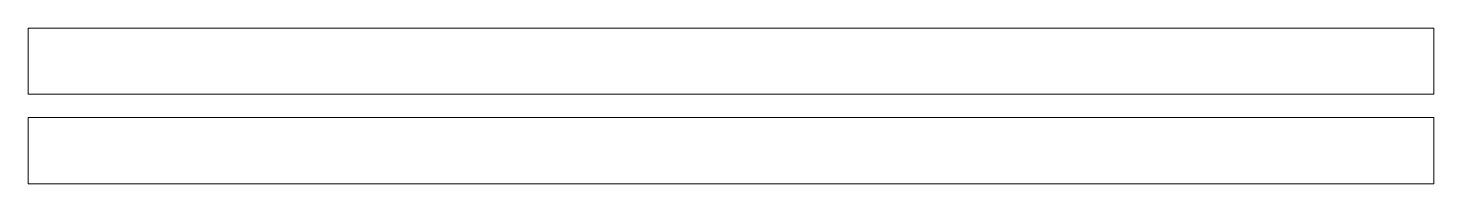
# Model space of a CAD drawing. Header units: millimetres. Extents: x -75 to 105, y 20 to 40.
import ezdxf

# ---------------------------------------------------------------- set-up
doc = ezdxf.new("R2010")
doc.units = ezdxf.units.MM

msp = doc.modelspace()

# ---------------------------------------------------------------- linework, layer by layer
at = {"color": 7, "linetype": 'Continuous', "lineweight": 15}
for points in [[(-74.72, 31.41), (105.28, 31.41), (105.28, 39.91), (-74.72, 39.91)], [(105.28, 28.41), (-74.72, 28.41), (-74.72, 19.91), (105.28, 19.91)]]:
    msp.add_lwpolyline(points, close=True, dxfattribs=at)

doc.saveas('drawing.dxf')
